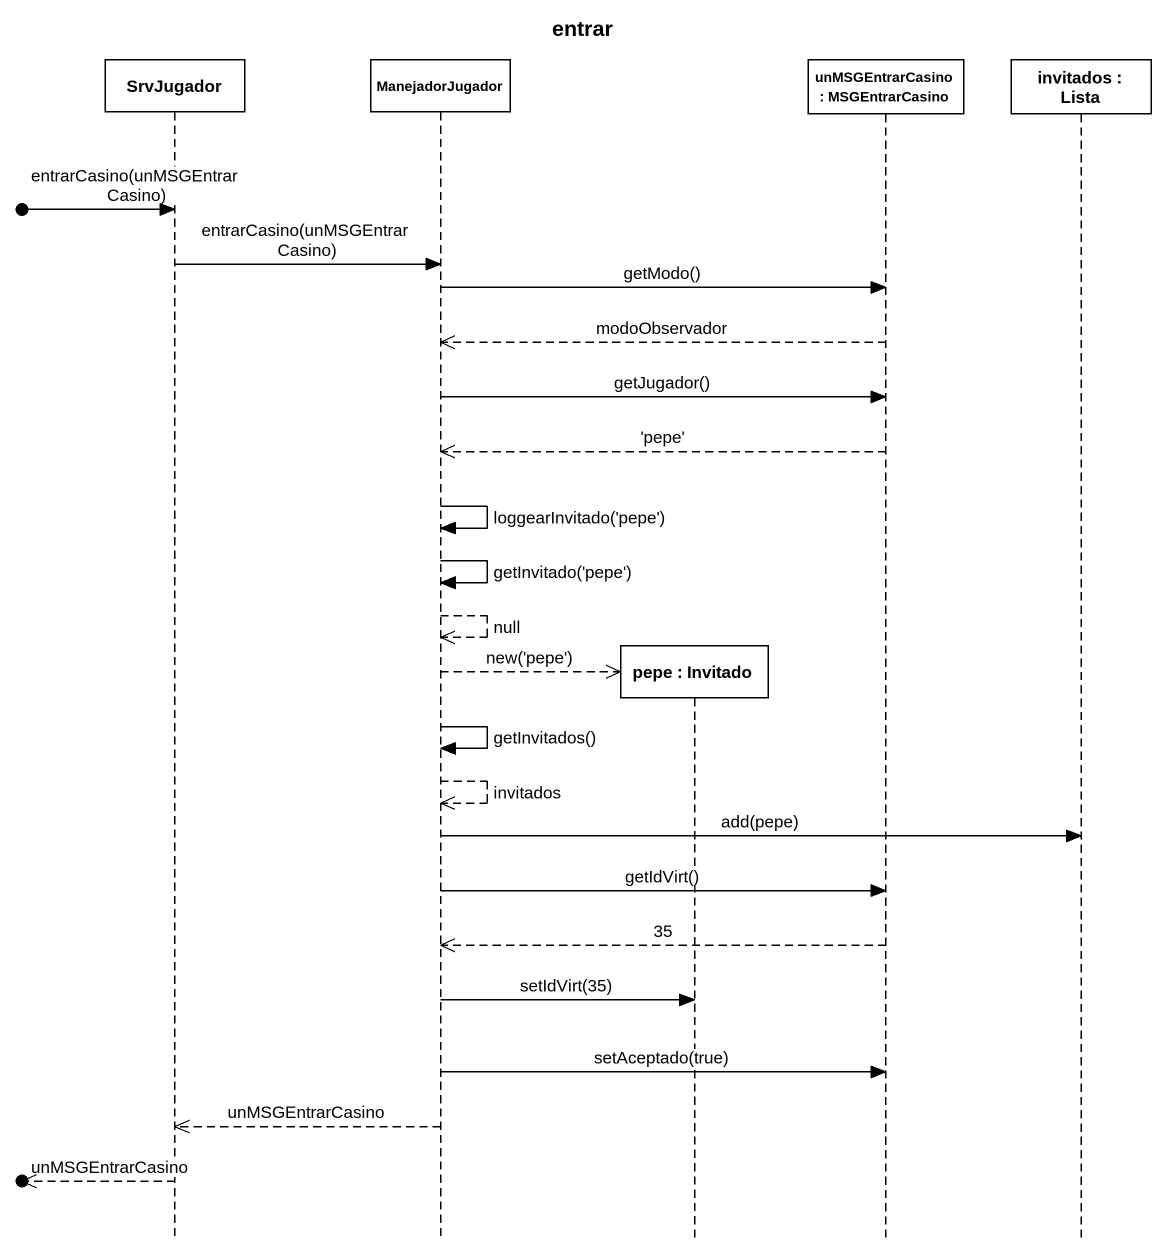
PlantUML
@startuml
title entrar
hide footbox
participant SrvJugador
participant ManejadorJugador
participant "pepe : Invitado" as pepe_Invitado
participant "unMSGEntrarCasino : MSGEntrarCasino" as unMSGEntrarCasino
participant "invitados : Lista" as invitados_Lista

[o-> SrvJugador : entrarCasino(unMSGEntrarCasino)
SrvJugador -> ManejadorJugador : entrarCasino(unMSGEntrarCasino)
ManejadorJugador -> unMSGEntrarCasino : getModo()
unMSGEntrarCasino -->> ManejadorJugador : modoObservador
ManejadorJugador -> unMSGEntrarCasino : getJugador()
unMSGEntrarCasino -->> ManejadorJugador : 'pepe'
ManejadorJugador -> ManejadorJugador : loggearInvitado('pepe')
ManejadorJugador -> ManejadorJugador : getInvitado('pepe')
ManejadorJugador -->> ManejadorJugador : null
ManejadorJugador -->> pepe_Invitado ** : new('pepe')
ManejadorJugador -> ManejadorJugador : getInvitados()
ManejadorJugador -->> ManejadorJugador : invitados
ManejadorJugador -> invitados_Lista : add(pepe)
ManejadorJugador -> unMSGEntrarCasino : getIdVirt()
unMSGEntrarCasino -->> ManejadorJugador : 35
ManejadorJugador -> pepe_Invitado : setIdVirt(35)
ManejadorJugador -> unMSGEntrarCasino : setAceptado(true)
ManejadorJugador -->> SrvJugador : unMSGEntrarCasino
[o<<-- SrvJugador : unMSGEntrarCasino
@enduml
